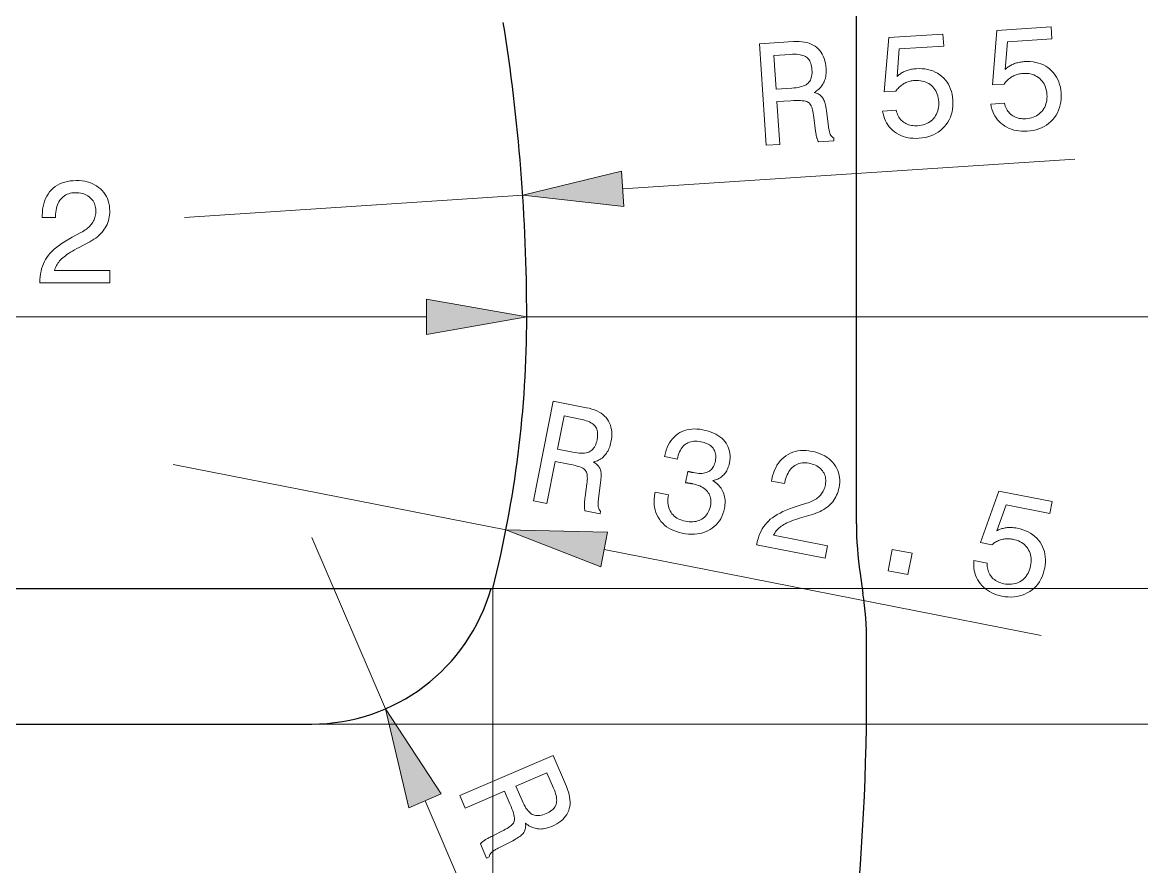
# Model space of a CAD drawing. Extents: x 0 to 297, y 0 to 420.
# Drawn here: x 153.73 to 186.74, y 131.92 to 156.81 of the extents above; entities that cross this region are included whole.
import ezdxf

# ---------------------------------------------------------------- set-up
doc = ezdxf.new("R2010")
doc.units = 0

msp = doc.modelspace()

# ---------------------------------------------------------------- linework, layer by layer
at = {"color": 7, "lineweight": 30}
for p, q in [((178.325, 142.025), (178.325, 234.025)), ((129.4, 140.125), (167.6, 140.125)), ((129.45, 140.125), (167.55, 140.125)), ((134.741, 136.125), (162.258, 136.125))]:
    msp.add_line(p, q, dxfattribs=at)
at = {"color": 7, "lineweight": 13, "ltscale": 0.334201}
msp.add_line((171.431, 151.904), (184.771, 152.776), dxfattribs=at)
at = {"color": 7, "lineweight": 13, "ltscale": 0.25}
for p, q in [((158.504, 151.06), (168.483, 151.712)), ((158.176, 143.777), (167.987, 141.845))]:
    msp.add_line(p, q, dxfattribs=at)
at = {"color": 7, "lineweight": 13}
for p, q in [((131.354, 148.125), (165.646, 148.125)), ((168.6, 148.125), (198.797, 148.125)), ((168.6, 148.125), (198.897, 148.125)), ((167.6, 140.125), (167.6, 105.869)), ((167.6, 140.125), (198.897, 140.125)), ((167.6, 140.125), (208.778, 140.125)), ((167.6, 140.125), (208.778, 140.125)), ((162.258, 136.125), (208.778, 136.125)), ((162.258, 136.125), (219.747, 136.125))]:
    msp.add_line(p, q, dxfattribs=at)
at = {"color": 7, "lineweight": 13, "ltscale": 0.1375}
msp.add_line((162.258, 141.625), (164.434, 136.574), dxfattribs=at)
at = {"color": 7, "lineweight": 13, "ltscale": 0.328406}
msp.add_line((170.886, 141.274), (183.775, 138.736), dxfattribs=at)
at = {"color": 7, "lineweight": 30, "ltscale": 0.014577}
msp.add_line((178.432, 140.564), (178.518, 139.987), dxfattribs=at)
at = {"color": 7, "lineweight": 30, "ltscale": 0.0375}
msp.add_line((178.625, 137.025), (178.625, 138.525), dxfattribs=at)
at = {"color": 7, "lineweight": 13, "ltscale": 0.313049}
msp.add_line((165.602, 133.86), (170.555, 122.359), dxfattribs=at)
at = {"color": 7, "lineweight": 13}
for points in [[(182.289, 154.4), (182.688, 154.426), (182.7, 154.381), (182.713, 154.338), (182.729, 154.297), (182.748, 154.258), (182.768, 154.222), (182.791, 154.188), (182.817, 154.156), (182.844, 154.126), (182.874, 154.099), (182.907, 154.073), (182.941, 154.051), (182.977, 154.031), (183.014, 154.013), (183.053, 153.999), (183.094, 153.987), (183.136, 153.978), (183.18, 153.971), (183.225, 153.967), (183.272, 153.967), (183.32, 153.968), (183.379, 153.974), (183.435, 153.983), (183.489, 153.996), (183.54, 154.012), (183.589, 154.032), (183.635, 154.055), (183.678, 154.082), (183.719, 154.112), (183.757, 154.146), (183.792, 154.183), (183.825, 154.223), (183.853, 154.265), (183.878, 154.309), (183.899, 154.356), (183.916, 154.404), (183.929, 154.454), (183.938, 154.507), (183.944, 154.561), (183.946, 154.618), (183.944, 154.677), (183.938, 154.736), (183.929, 154.793), (183.916, 154.848), (183.9, 154.899), (183.881, 154.948), (183.858, 154.994), (183.831, 155.037), (183.801, 155.078), (183.768, 155.116), (183.731, 155.151), (183.691, 155.183), (183.649, 155.211), (183.605, 155.235), (183.559, 155.256), (183.51, 155.273), (183.459, 155.286), (183.406, 155.295), (183.351, 155.301), (183.293, 155.302), (183.233, 155.3), (183.199, 155.297), (183.165, 155.293), (183.132, 155.287), (183.099, 155.28), (183.067, 155.272), (183.036, 155.262), (183.006, 155.251), (182.976, 155.239), (182.947, 155.225), (182.919, 155.21), (182.892, 155.193), (182.865, 155.176), (182.839, 155.157), (182.814, 155.136), (182.79, 155.115), (182.766, 155.092), (182.744, 155.068), (182.722, 155.042), (182.701, 155.015), (182.681, 154.987), (182.338, 154.965), (182.47, 156.566), (184.069, 156.671), (184.092, 156.318), (182.782, 156.232), (182.714, 155.418), (182.735, 155.438), (182.756, 155.457), (182.779, 155.475), (182.802, 155.493), (182.826, 155.509), (182.851, 155.525), (182.876, 155.54), (182.903, 155.554), (182.93, 155.567), (182.958, 155.579), (182.987, 155.59), (183.017, 155.601), (183.047, 155.61), (183.077, 155.619), (183.109, 155.626), (183.141, 155.633), (183.173, 155.638), (183.206, 155.643), (183.24, 155.647), (183.274, 155.649), (183.364, 155.652), (183.452, 155.65), (183.536, 155.642), (183.617, 155.628), (183.694, 155.608), (183.768, 155.583), (183.839, 155.552), (183.907, 155.515), (183.972, 155.472), (184.033, 155.424), (184.09, 155.371), (184.142, 155.315), (184.188, 155.254), (184.229, 155.19), (184.265, 155.122), (184.295, 155.05), (184.319, 154.975), (184.339, 154.895), (184.353, 154.812), (184.361, 154.725), (184.364, 154.633), (184.361, 154.543), (184.352, 154.457), (184.336, 154.374), (184.314, 154.294), (184.287, 154.217), (184.253, 154.144), (184.212, 154.073), (184.166, 154.006), (184.113, 153.942), (184.056, 153.883), (183.994, 153.829), (183.928, 153.78), (183.859, 153.738), (183.785, 153.7), (183.707, 153.669), (183.626, 153.643), (183.54, 153.623), (183.451, 153.608), (183.357, 153.599), (183.274, 153.596), (183.193, 153.598), (183.115, 153.605), (183.039, 153.617), (182.966, 153.633), (182.896, 153.655), (182.828, 153.682), (182.763, 153.714), (182.7, 153.75), (182.64, 153.792), (182.583, 153.838), (182.532, 153.887), (182.485, 153.939), (182.442, 153.995), (182.405, 154.054), (182.372, 154.117), (182.344, 154.182), (182.321, 154.251), (182.302, 154.324)], [(175.664, 153.183), (175.468, 156.172), (176.468, 156.238), (176.554, 156.241), (176.637, 156.24), (176.715, 156.234), (176.79, 156.224), (176.86, 156.209), (176.927, 156.189), (176.99, 156.165), (177.049, 156.136), (177.104, 156.102), (177.155, 156.064), (177.202, 156.021), (177.245, 155.974), (177.283, 155.923), (177.317, 155.868), (177.346, 155.808), (177.371, 155.744), (177.392, 155.675), (177.408, 155.603), (177.42, 155.526), (177.428, 155.445), (177.43, 155.396), (177.43, 155.349), (177.428, 155.303), (177.424, 155.259), (177.418, 155.216), (177.41, 155.174), (177.399, 155.134), (177.387, 155.095), (177.372, 155.058), (177.355, 155.022), (177.336, 154.987), (177.316, 154.954), (177.293, 154.922), (177.268, 154.892), (177.241, 154.863), (177.212, 154.836), (177.181, 154.81), (177.149, 154.786), (177.114, 154.763), (177.077, 154.741), (177.109, 154.733), (177.14, 154.723), (177.169, 154.712), (177.196, 154.699), (177.222, 154.685), (177.246, 154.67), (177.268, 154.653), (177.288, 154.636), (177.306, 154.616), (177.323, 154.596), (177.338, 154.573), (177.353, 154.547), (177.366, 154.517), (177.379, 154.484), (177.391, 154.448), (177.402, 154.408), (177.413, 154.364), (177.422, 154.317), (177.431, 154.267), (177.439, 154.214), (177.502, 153.73), (177.506, 153.699), (177.511, 153.67), (177.516, 153.643), (177.521, 153.618), (177.526, 153.594), (177.532, 153.572), (177.538, 153.552), (177.544, 153.533), (177.55, 153.516), (177.557, 153.501), (177.564, 153.487), (177.572, 153.474), (177.58, 153.461), (177.59, 153.45), (177.599, 153.439), (177.609, 153.429), (177.62, 153.419), (177.632, 153.411), (177.644, 153.403), (177.657, 153.396), (177.662, 153.314), (177.21, 153.284), (177.204, 153.294), (177.197, 153.305), (177.191, 153.316), (177.185, 153.329), (177.179, 153.343), (177.174, 153.357), (177.168, 153.373), (177.163, 153.39), (177.157, 153.407), (177.152, 153.426), (177.147, 153.446), (177.142, 153.467), (177.137, 153.489), (177.133, 153.513), (177.128, 153.538), (177.123, 153.565), (177.119, 153.593), (177.114, 153.622), (177.11, 153.653), (177.106, 153.685), (177.059, 154.071), (177.051, 154.127), (177.042, 154.179), (177.031, 154.227), (177.019, 154.27), (177.005, 154.31), (176.99, 154.345), (176.973, 154.376), (176.955, 154.403), (176.936, 154.425), (176.914, 154.444), (176.89, 154.459), (176.859, 154.472), (176.822, 154.483), (176.779, 154.491), (176.729, 154.498), (176.674, 154.502), (176.612, 154.505), (176.545, 154.505), (176.471, 154.502), (176.391, 154.498), (175.981, 154.471), (176.063, 153.209)], [(179.097, 154.191), (179.497, 154.217), (179.508, 154.172), (179.522, 154.129), (179.538, 154.088), (179.556, 154.05), (179.577, 154.014), (179.6, 153.979), (179.625, 153.948), (179.653, 153.918), (179.683, 153.89), (179.715, 153.865), (179.75, 153.842), (179.786, 153.822), (179.823, 153.805), (179.862, 153.79), (179.902, 153.778), (179.945, 153.769), (179.988, 153.763), (180.034, 153.759), (180.081, 153.758), (180.129, 153.76), (180.188, 153.766), (180.244, 153.775), (180.298, 153.787), (180.349, 153.804), (180.397, 153.823), (180.443, 153.847), (180.487, 153.873), (180.527, 153.904), (180.565, 153.937), (180.601, 153.975), (180.633, 154.015), (180.662, 154.057), (180.686, 154.101), (180.707, 154.147), (180.724, 154.195), (180.738, 154.246), (180.747, 154.298), (180.753, 154.353), (180.754, 154.41), (180.752, 154.468), (180.747, 154.528), (180.738, 154.585), (180.725, 154.639), (180.709, 154.691), (180.689, 154.739), (180.666, 154.785), (180.64, 154.829), (180.61, 154.869), (180.577, 154.907), (180.54, 154.942), (180.5, 154.974), (180.458, 155.002), (180.414, 155.027), (180.368, 155.047), (180.319, 155.064), (180.268, 155.077), (180.215, 155.087), (180.159, 155.092), (180.102, 155.094), (180.042, 155.092), (180.007, 155.089), (179.973, 155.084), (179.94, 155.079), (179.908, 155.072), (179.876, 155.063), (179.845, 155.054), (179.815, 155.043), (179.785, 155.03), (179.756, 155.016), (179.728, 155.001), (179.7, 154.985), (179.674, 154.967), (179.648, 154.948), (179.623, 154.928), (179.598, 154.906), (179.575, 154.883), (179.553, 154.859), (179.531, 154.834), (179.51, 154.807), (179.49, 154.779), (179.147, 154.756), (179.279, 156.358), (180.878, 156.462), (180.901, 156.109), (179.59, 156.023), (179.523, 155.21), (179.544, 155.23), (179.565, 155.249), (179.587, 155.267), (179.611, 155.284), (179.635, 155.301), (179.659, 155.316), (179.685, 155.331), (179.712, 155.345), (179.739, 155.358), (179.767, 155.37), (179.796, 155.382), (179.825, 155.392), (179.855, 155.402), (179.886, 155.41), (179.917, 155.418), (179.949, 155.424), (179.982, 155.43), (180.015, 155.434), (180.048, 155.438), (180.083, 155.441), (180.173, 155.444), (180.26, 155.441), (180.344, 155.433), (180.425, 155.419), (180.503, 155.4), (180.577, 155.374), (180.648, 155.343), (180.716, 155.306), (180.781, 155.264), (180.842, 155.216), (180.899, 155.163), (180.951, 155.106), (180.997, 155.046), (181.038, 154.981), (181.073, 154.913), (181.103, 154.842), (181.128, 154.766), (181.147, 154.687), (181.161, 154.604), (181.17, 154.517), (181.173, 154.424), (181.17, 154.335), (181.16, 154.248), (181.145, 154.165), (181.123, 154.085), (181.095, 154.009), (181.061, 153.935), (181.021, 153.865), (180.975, 153.798), (180.922, 153.734), (180.864, 153.674), (180.802, 153.62), (180.737, 153.572), (180.667, 153.529), (180.594, 153.492), (180.516, 153.46), (180.434, 153.434), (180.349, 153.414), (180.259, 153.4), (180.166, 153.39), (180.082, 153.387), (180.002, 153.389), (179.924, 153.396), (179.848, 153.408), (179.775, 153.425), (179.705, 153.447), (179.637, 153.473), (179.571, 153.505), (179.509, 153.542), (179.449, 153.583), (179.392, 153.629), (179.34, 153.678), (179.293, 153.731), (179.251, 153.787), (179.214, 153.846), (179.181, 153.908), (179.153, 153.974), (179.13, 154.043), (179.111, 154.115)], [(176.38, 155.864), (175.892, 155.832), (175.957, 154.837), (176.418, 154.867), (176.486, 154.873), (176.549, 154.881), (176.609, 154.89), (176.664, 154.902), (176.714, 154.916), (176.76, 154.932), (176.802, 154.949), (176.839, 154.969), (176.872, 154.991), (176.9, 155.015), (176.925, 155.042), (176.947, 155.071), (176.966, 155.103), (176.982, 155.138), (176.994, 155.176), (177.004, 155.217), (177.011, 155.261), (177.015, 155.307), (177.016, 155.357), (177.014, 155.409), (177.009, 155.461), (177.002, 155.509), (176.992, 155.554), (176.98, 155.596), (176.965, 155.634), (176.948, 155.67), (176.928, 155.702), (176.905, 155.731), (176.88, 155.757), (176.853, 155.78), (176.822, 155.8), (176.787, 155.817), (176.749, 155.832), (176.708, 155.844), (176.662, 155.854), (176.613, 155.861), (176.56, 155.866), (176.504, 155.868), (176.444, 155.867)], [(171.397, 152.424), (168.483, 151.712), (171.465, 151.384)], [(154.242, 149.125), (154.242, 149.138), (154.244, 149.225), (154.251, 149.31), (154.261, 149.392), (154.275, 149.47), (154.294, 149.546), (154.317, 149.619), (154.344, 149.689), (154.375, 149.756), (154.41, 149.82), (154.449, 149.881), (154.494, 149.941), (154.545, 150), (154.603, 150.06), (154.667, 150.119), (154.739, 150.178), (154.817, 150.237), (154.901, 150.296), (154.993, 150.355), (155.091, 150.414), (155.195, 150.472), (155.45, 150.612), (155.495, 150.637), (155.537, 150.663), (155.577, 150.689), (155.614, 150.716), (155.649, 150.744), (155.681, 150.772), (155.711, 150.801), (155.738, 150.83), (155.763, 150.86), (155.786, 150.891), (155.806, 150.922), (155.823, 150.955), (155.839, 150.989), (155.853, 151.023), (155.865, 151.059), (155.874, 151.096), (155.881, 151.134), (155.887, 151.173), (155.89, 151.213), (155.891, 151.255), (155.889, 151.301), (155.884, 151.346), (155.876, 151.389), (155.865, 151.431), (155.85, 151.47), (155.832, 151.507), (155.811, 151.543), (155.786, 151.577), (155.759, 151.609), (155.728, 151.639), (155.694, 151.667), (155.658, 151.692), (155.62, 151.714), (155.579, 151.733), (155.536, 151.749), (155.492, 151.762), (155.445, 151.773), (155.395, 151.78), (155.344, 151.784), (155.29, 151.786), (155.237, 151.784), (155.186, 151.778), (155.137, 151.769), (155.091, 151.756), (155.047, 151.739), (155.005, 151.719), (154.966, 151.695), (154.928, 151.667), (154.894, 151.636), (154.861, 151.6), (154.831, 151.562), (154.805, 151.521), (154.781, 151.477), (154.761, 151.43), (154.743, 151.38), (154.729, 151.328), (154.718, 151.272), (154.71, 151.214), (154.706, 151.154), (154.704, 151.09), (154.704, 151.054), (154.312, 151.054), (154.312, 151.115), (154.315, 151.208), (154.323, 151.297), (154.336, 151.382), (154.355, 151.463), (154.379, 151.541), (154.409, 151.614), (154.444, 151.683), (154.485, 151.748), (154.53, 151.81), (154.582, 151.867), (154.638, 151.92), (154.697, 151.967), (154.761, 152.008), (154.828, 152.044), (154.9, 152.075), (154.975, 152.1), (155.054, 152.119), (155.136, 152.133), (155.223, 152.141), (155.313, 152.144), (155.4, 152.142), (155.484, 152.134), (155.564, 152.122), (155.64, 152.105), (155.714, 152.083), (155.783, 152.055), (155.85, 152.023), (155.913, 151.986), (155.973, 151.944), (156.029, 151.898), (156.081, 151.847), (156.127, 151.793), (156.168, 151.736), (156.204, 151.676), (156.234, 151.612), (156.258, 151.546), (156.277, 151.477), (156.291, 151.404), (156.299, 151.329), (156.302, 151.25), (156.3, 151.189), (156.296, 151.129), (156.288, 151.071), (156.276, 151.015), (156.262, 150.96), (156.244, 150.906), (156.224, 150.854), (156.199, 150.804), (156.172, 150.755), (156.142, 150.708), (156.108, 150.662), (156.071, 150.617), (156.03, 150.573), (155.987, 150.531), (155.939, 150.49), (155.889, 150.45), (155.835, 150.412), (155.777, 150.375), (155.717, 150.339), (155.653, 150.304), (155.4, 150.175), (155.33, 150.138), (155.264, 150.102), (155.202, 150.066), (155.144, 150.031), (155.09, 149.997), (155.04, 149.963), (154.995, 149.93), (154.953, 149.898), (154.916, 149.866), (154.882, 149.836), (154.852, 149.805), (154.824, 149.774), (154.797, 149.741), (154.774, 149.709), (154.752, 149.675), (154.732, 149.641), (154.714, 149.606), (154.699, 149.57), (154.686, 149.534), (154.674, 149.496), (156.302, 149.496), (156.302, 149.125)], [(165.646, 147.604), (168.6, 148.125), (165.646, 148.646)], [(168.8, 142.704), (169.378, 145.644), (170.361, 145.45), (170.445, 145.431), (170.525, 145.409), (170.599, 145.383), (170.669, 145.354), (170.733, 145.321), (170.793, 145.285), (170.847, 145.245), (170.897, 145.202), (170.941, 145.156), (170.981, 145.106), (171.015, 145.052), (171.044, 144.996), (171.068, 144.937), (171.086, 144.874), (171.1, 144.809), (171.107, 144.741), (171.11, 144.669), (171.107, 144.595), (171.099, 144.518), (171.085, 144.437), (171.075, 144.39), (171.063, 144.344), (171.049, 144.3), (171.034, 144.259), (171.017, 144.219), (170.998, 144.181), (170.978, 144.144), (170.956, 144.11), (170.932, 144.078), (170.907, 144.047), (170.879, 144.018), (170.851, 143.992), (170.821, 143.967), (170.789, 143.944), (170.756, 143.923), (170.721, 143.904), (170.684, 143.887), (170.646, 143.872), (170.607, 143.859), (170.565, 143.848), (170.595, 143.831), (170.622, 143.814), (170.647, 143.795), (170.67, 143.776), (170.691, 143.756), (170.71, 143.735), (170.727, 143.714), (170.742, 143.691), (170.755, 143.668), (170.766, 143.644), (170.775, 143.618), (170.782, 143.589), (170.788, 143.557), (170.792, 143.521), (170.794, 143.483), (170.794, 143.441), (170.793, 143.397), (170.79, 143.349), (170.786, 143.299), (170.78, 143.245), (170.717, 142.761), (170.713, 142.73), (170.71, 142.701), (170.708, 142.674), (170.706, 142.648), (170.705, 142.623), (170.705, 142.601), (170.705, 142.58), (170.707, 142.56), (170.708, 142.542), (170.711, 142.526), (170.714, 142.51), (170.719, 142.495), (170.723, 142.481), (170.729, 142.468), (170.736, 142.455), (170.743, 142.442), (170.751, 142.43), (170.76, 142.419), (170.77, 142.408), (170.781, 142.398), (170.765, 142.317), (170.32, 142.405), (170.316, 142.416), (170.313, 142.428), (170.31, 142.441), (170.307, 142.455), (170.305, 142.47), (170.303, 142.485), (170.302, 142.502), (170.301, 142.519), (170.301, 142.538), (170.3, 142.557), (170.301, 142.577), (170.301, 142.599), (170.302, 142.622), (170.304, 142.646), (170.306, 142.672), (170.308, 142.699), (170.311, 142.727), (170.314, 142.756), (170.318, 142.787), (170.322, 142.819), (170.376, 143.204), (170.383, 143.26), (170.387, 143.313), (170.389, 143.362), (170.388, 143.407), (170.385, 143.449), (170.38, 143.487), (170.371, 143.521), (170.361, 143.551), (170.348, 143.578), (170.332, 143.602), (170.312, 143.623), (170.285, 143.643), (170.252, 143.663), (170.213, 143.683), (170.167, 143.702), (170.115, 143.72), (170.056, 143.738), (169.99, 143.755), (169.919, 143.772), (169.84, 143.789), (169.437, 143.868), (169.193, 142.627)], [(170.18, 145.112), (169.701, 145.206), (169.508, 144.228), (169.961, 144.139), (170.028, 144.127), (170.092, 144.118), (170.151, 144.112), (170.207, 144.109), (170.26, 144.109), (170.308, 144.113), (170.353, 144.119), (170.394, 144.129), (170.432, 144.142), (170.465, 144.158), (170.496, 144.177), (170.525, 144.199), (170.551, 144.226), (170.575, 144.256), (170.597, 144.289), (170.618, 144.326), (170.635, 144.366), (170.651, 144.41), (170.665, 144.458), (170.676, 144.509), (170.685, 144.56), (170.69, 144.609), (170.692, 144.655), (170.691, 144.698), (170.687, 144.74), (170.679, 144.778), (170.668, 144.815), (170.654, 144.849), (170.636, 144.88), (170.615, 144.909), (170.591, 144.936), (170.562, 144.962), (170.529, 144.986), (170.492, 145.008), (170.451, 145.029), (170.405, 145.049), (170.355, 145.067), (170.301, 145.083), (170.243, 145.098)], [(172.389, 142.956), (172.78, 142.879), (172.771, 142.818), (172.765, 142.759), (172.763, 142.702), (172.765, 142.647), (172.771, 142.594), (172.781, 142.544), (172.794, 142.496), (172.811, 142.45), (172.831, 142.406), (172.856, 142.364), (172.883, 142.325), (172.915, 142.289), (172.949, 142.255), (172.987, 142.225), (173.028, 142.197), (173.072, 142.173), (173.12, 142.151), (173.171, 142.132), (173.225, 142.116), (173.282, 142.103), (173.339, 142.093), (173.394, 142.087), (173.448, 142.085), (173.499, 142.086), (173.549, 142.091), (173.596, 142.099), (173.642, 142.111), (173.686, 142.127), (173.729, 142.146), (173.769, 142.168), (173.807, 142.194), (173.842, 142.223), (173.874, 142.255), (173.904, 142.29), (173.93, 142.328), (173.954, 142.369), (173.974, 142.412), (173.992, 142.459), (174.007, 142.509), (174.019, 142.562), (174.027, 142.61), (174.031, 142.657), (174.032, 142.702), (174.028, 142.746), (174.021, 142.789), (174.011, 142.83), (173.996, 142.869), (173.978, 142.907), (173.956, 142.943), (173.93, 142.978), (173.901, 143.011), (173.869, 143.041), (173.834, 143.07), (173.795, 143.096), (173.753, 143.12), (173.708, 143.142), (173.66, 143.161), (173.608, 143.178), (173.553, 143.193), (173.495, 143.206), (173.487, 143.208), (173.479, 143.209), (173.47, 143.211), (173.461, 143.213), (173.453, 143.214), (173.444, 143.216), (173.435, 143.217), (173.426, 143.219), (173.417, 143.22), (173.408, 143.221), (173.398, 143.223), (173.388, 143.224), (173.378, 143.226), (173.367, 143.227), (173.355, 143.229), (173.342, 143.231), (173.329, 143.233), (173.316, 143.235), (173.302, 143.237), (173.287, 143.239), (173.352, 143.572), (173.361, 143.57), (173.37, 143.567), (173.379, 143.565), (173.388, 143.563), (173.396, 143.561), (173.405, 143.559), (173.414, 143.557), (173.422, 143.555), (173.43, 143.553), (173.439, 143.552), (173.447, 143.55), (173.455, 143.548), (173.463, 143.546), (173.471, 143.545), (173.478, 143.543), (173.486, 143.541), (173.493, 143.54), (173.501, 143.538), (173.508, 143.537), (173.515, 143.535), (173.571, 143.526), (173.624, 143.519), (173.675, 143.514), (173.723, 143.513), (173.769, 143.515), (173.812, 143.519), (173.853, 143.526), (173.891, 143.536), (173.927, 143.549), (173.96, 143.565), (173.991, 143.583), (174.019, 143.605), (174.046, 143.629), (174.07, 143.657), (174.091, 143.687), (174.111, 143.72), (174.128, 143.756), (174.143, 143.795), (174.155, 143.837), (174.166, 143.882), (174.173, 143.926), (174.177, 143.968), (174.178, 144.009), (174.176, 144.049), (174.171, 144.086), (174.163, 144.122), (174.152, 144.157), (174.138, 144.19), (174.12, 144.222), (174.1, 144.252), (174.076, 144.28), (174.05, 144.306), (174.021, 144.331), (173.989, 144.353), (173.955, 144.374), (173.917, 144.392), (173.877, 144.409), (173.834, 144.424), (173.788, 144.437), (173.74, 144.447), (173.684, 144.457), (173.631, 144.462), (173.58, 144.464), (173.531, 144.462), (173.484, 144.456), (173.44, 144.447), (173.397, 144.434), (173.356, 144.417), (173.318, 144.396), (173.281, 144.372), (173.247, 144.344), (173.215, 144.313), (173.185, 144.278), (173.158, 144.239), (173.133, 144.197), (173.11, 144.152), (173.09, 144.102), (173.072, 144.05), (173.057, 143.993), (173.043, 143.933), (172.667, 144.008), (172.673, 144.037), (172.692, 144.121), (172.715, 144.2), (172.743, 144.276), (172.775, 144.346), (172.812, 144.413), (172.853, 144.474), (172.898, 144.531), (172.947, 144.584), (173.001, 144.632), (173.059, 144.676), (173.121, 144.714), (173.185, 144.747), (173.252, 144.774), (173.321, 144.795), (173.392, 144.81), (173.466, 144.82), (173.543, 144.823), (173.622, 144.821), (173.703, 144.813), (173.787, 144.799), (173.875, 144.779), (173.958, 144.757), (174.036, 144.73), (174.109, 144.701), (174.177, 144.668), (174.241, 144.632), (174.299, 144.592), (174.353, 144.549), (174.402, 144.502), (174.445, 144.452), (174.484, 144.4), (174.517, 144.345), (174.544, 144.287), (174.566, 144.227), (174.582, 144.165), (174.593, 144.101), (174.598, 144.034), (174.597, 143.965), (174.591, 143.894), (174.579, 143.82), (174.57, 143.778), (174.559, 143.738), (174.546, 143.7), (174.532, 143.663), (174.516, 143.627), (174.499, 143.593), (174.48, 143.561), (174.459, 143.531), (174.437, 143.502), (174.413, 143.475), (174.387, 143.449), (174.36, 143.425), (174.332, 143.403), (174.302, 143.383), (174.27, 143.365), (174.237, 143.348), (174.202, 143.333), (174.166, 143.32), (174.129, 143.309), (174.09, 143.3), (174.132, 143.272), (174.172, 143.243), (174.21, 143.213), (174.245, 143.181), (174.277, 143.147), (174.306, 143.112), (174.333, 143.076), (174.357, 143.038), (174.378, 142.999), (174.397, 142.958), (174.413, 142.915), (174.426, 142.872), (174.437, 142.827), (174.444, 142.781), (174.449, 142.734), (174.451, 142.686), (174.45, 142.636), (174.447, 142.586), (174.44, 142.534), (174.431, 142.481), (174.412, 142.398), (174.387, 142.32), (174.358, 142.246), (174.323, 142.177), (174.283, 142.113), (174.238, 142.053), (174.188, 141.997), (174.133, 141.946), (174.073, 141.899), (174.007, 141.857), (173.938, 141.82), (173.866, 141.789), (173.791, 141.764), (173.713, 141.744), (173.632, 141.731), (173.549, 141.723), (173.463, 141.722), (173.374, 141.726), (173.282, 141.736), (173.187, 141.752), (173.099, 141.772), (173.015, 141.797), (172.936, 141.827), (172.861, 141.861), (172.791, 141.899), (172.726, 141.943), (172.666, 141.991), (172.611, 142.043), (172.56, 142.1), (172.514, 142.162), (172.473, 142.227), (172.439, 142.295), (172.41, 142.365), (172.388, 142.438), (172.372, 142.513), (172.362, 142.591), (172.358, 142.671), (172.36, 142.754), (172.369, 142.839), (172.383, 142.927)], [(175.38, 141.408), (175.383, 141.421), (175.401, 141.506), (175.424, 141.588), (175.45, 141.666), (175.479, 141.74), (175.512, 141.811), (175.548, 141.878), (175.588, 141.942), (175.632, 142.001), (175.679, 142.058), (175.729, 142.11), (175.784, 142.16), (175.846, 142.208), (175.914, 142.255), (175.989, 142.301), (176.071, 142.345), (176.159, 142.388), (176.253, 142.43), (176.354, 142.47), (176.461, 142.509), (176.575, 142.546), (176.853, 142.633), (176.901, 142.649), (176.948, 142.666), (176.992, 142.685), (177.034, 142.704), (177.073, 142.724), (177.11, 142.746), (177.145, 142.768), (177.177, 142.792), (177.208, 142.817), (177.235, 142.842), (177.261, 142.87), (177.285, 142.898), (177.307, 142.928), (177.327, 142.959), (177.346, 142.992), (177.362, 143.027), (177.377, 143.063), (177.389, 143.1), (177.4, 143.139), (177.409, 143.179), (177.417, 143.225), (177.42, 143.27), (177.421, 143.314), (177.417, 143.357), (177.411, 143.398), (177.4, 143.438), (177.386, 143.478), (177.369, 143.516), (177.348, 143.552), (177.323, 143.588), (177.295, 143.622), (177.265, 143.653), (177.232, 143.682), (177.196, 143.709), (177.157, 143.733), (177.115, 143.754), (177.071, 143.773), (177.024, 143.79), (176.975, 143.804), (176.922, 143.816), (176.87, 143.825), (176.819, 143.829), (176.769, 143.829), (176.721, 143.826), (176.675, 143.818), (176.63, 143.806), (176.586, 143.79), (176.545, 143.77), (176.504, 143.745), (176.465, 143.717), (176.429, 143.685), (176.395, 143.65), (176.363, 143.611), (176.334, 143.569), (176.307, 143.524), (176.283, 143.475), (176.262, 143.423), (176.243, 143.368), (176.227, 143.309), (176.213, 143.247), (176.206, 143.212), (175.821, 143.288), (175.833, 143.348), (175.854, 143.438), (175.879, 143.524), (175.908, 143.605), (175.943, 143.681), (175.981, 143.752), (176.025, 143.818), (176.072, 143.879), (176.125, 143.935), (176.182, 143.986), (176.243, 144.033), (176.308, 144.074), (176.376, 144.108), (176.446, 144.137), (176.519, 144.159), (176.595, 144.175), (176.673, 144.185), (176.755, 144.189), (176.838, 144.187), (176.925, 144.178), (177.014, 144.163), (177.099, 144.144), (177.179, 144.121), (177.256, 144.093), (177.327, 144.062), (177.395, 144.026), (177.458, 143.985), (177.517, 143.941), (177.572, 143.893), (177.623, 143.84), (177.669, 143.783), (177.71, 143.723), (177.745, 143.661), (177.774, 143.597), (177.797, 143.532), (177.815, 143.464), (177.826, 143.394), (177.831, 143.322), (177.831, 143.249), (177.824, 143.173), (177.812, 143.095), (177.798, 143.036), (177.782, 142.978), (177.763, 142.922), (177.741, 142.869), (177.716, 142.818), (177.689, 142.769), (177.658, 142.722), (177.625, 142.677), (177.589, 142.634), (177.55, 142.594), (177.508, 142.555), (177.463, 142.518), (177.414, 142.484), (177.363, 142.451), (177.309, 142.419), (177.252, 142.39), (177.191, 142.363), (177.128, 142.337), (177.061, 142.314), (176.992, 142.292), (176.719, 142.215), (176.643, 142.192), (176.571, 142.169), (176.503, 142.146), (176.44, 142.123), (176.38, 142.099), (176.325, 142.076), (176.274, 142.053), (176.227, 142.029), (176.184, 142.005), (176.145, 141.982), (176.109, 141.957), (176.076, 141.932), (176.044, 141.906), (176.014, 141.878), (175.986, 141.849), (175.96, 141.819), (175.936, 141.788), (175.914, 141.756), (175.894, 141.723), (175.876, 141.689), (177.473, 141.374), (177.401, 141.01)], [(181.79, 140.943), (182.183, 140.866), (182.183, 140.819), (182.185, 140.774), (182.19, 140.731), (182.198, 140.689), (182.209, 140.648), (182.222, 140.609), (182.238, 140.572), (182.257, 140.536), (182.279, 140.502), (182.304, 140.469), (182.331, 140.438), (182.361, 140.409), (182.393, 140.383), (182.427, 140.359), (182.463, 140.337), (182.501, 140.317), (182.542, 140.3), (182.585, 140.285), (182.63, 140.272), (182.677, 140.261), (182.735, 140.252), (182.792, 140.246), (182.847, 140.245), (182.901, 140.247), (182.953, 140.254), (183.003, 140.264), (183.052, 140.279), (183.099, 140.298), (183.144, 140.321), (183.188, 140.348), (183.23, 140.378), (183.268, 140.411), (183.303, 140.448), (183.335, 140.487), (183.364, 140.529), (183.39, 140.575), (183.412, 140.623), (183.432, 140.674), (183.448, 140.729), (183.461, 140.786), (183.471, 140.845), (183.477, 140.902), (183.479, 140.958), (183.476, 141.012), (183.47, 141.064), (183.46, 141.114), (183.445, 141.163), (183.427, 141.21), (183.404, 141.255), (183.378, 141.299), (183.347, 141.34), (183.314, 141.378), (183.278, 141.413), (183.238, 141.444), (183.195, 141.473), (183.15, 141.499), (183.101, 141.521), (183.048, 141.541), (182.993, 141.557), (182.935, 141.571), (182.901, 141.577), (182.867, 141.581), (182.833, 141.584), (182.8, 141.586), (182.767, 141.586), (182.735, 141.585), (182.702, 141.582), (182.671, 141.577), (182.639, 141.571), (182.608, 141.564), (182.577, 141.555), (182.547, 141.545), (182.517, 141.533), (182.488, 141.52), (182.459, 141.505), (182.43, 141.489), (182.402, 141.472), (182.375, 141.453), (182.347, 141.432), (182.321, 141.41), (181.984, 141.476), (182.522, 142.99), (184.095, 142.681), (184.026, 142.333), (182.737, 142.587), (182.464, 141.818), (182.489, 141.832), (182.514, 141.845), (182.54, 141.857), (182.567, 141.868), (182.595, 141.877), (182.623, 141.886), (182.651, 141.894), (182.681, 141.901), (182.71, 141.906), (182.741, 141.911), (182.771, 141.914), (182.803, 141.917), (182.834, 141.918), (182.866, 141.918), (182.898, 141.918), (182.931, 141.916), (182.963, 141.913), (182.996, 141.909), (183.03, 141.904), (183.064, 141.898), (183.152, 141.877), (183.236, 141.853), (183.315, 141.823), (183.389, 141.789), (183.459, 141.75), (183.524, 141.706), (183.585, 141.658), (183.641, 141.605), (183.693, 141.547), (183.74, 141.485), (183.781, 141.419), (183.817, 141.351), (183.846, 141.281), (183.869, 141.208), (183.886, 141.134), (183.896, 141.056), (183.901, 140.977), (183.899, 140.895), (183.891, 140.812), (183.877, 140.725), (183.856, 140.635), (183.83, 140.549), (183.799, 140.468), (183.763, 140.392), (183.721, 140.32), (183.675, 140.253), (183.623, 140.191), (183.566, 140.133), (183.504, 140.081), (183.436, 140.032), (183.365, 139.989), (183.292, 139.953), (183.216, 139.923), (183.138, 139.9), (183.057, 139.883), (182.974, 139.872), (182.888, 139.868), (182.801, 139.871), (182.71, 139.88), (182.618, 139.895), (182.536, 139.913), (182.459, 139.936), (182.385, 139.963), (182.315, 139.993), (182.249, 140.028), (182.186, 140.068), (182.128, 140.111), (182.073, 140.158), (182.021, 140.21), (181.974, 140.265), (181.931, 140.324), (181.894, 140.385), (181.862, 140.448), (181.835, 140.512), (181.814, 140.579), (181.799, 140.648), (181.788, 140.719), (181.784, 140.791), (181.784, 140.866)], [(170.987, 141.785), (167.987, 141.845), (170.785, 140.763)], [(179.259, 140.644), (179.383, 141.275), (179.968, 141.16), (179.844, 140.529)], [(166.081, 134.066), (164.434, 136.574), (165.124, 133.654)], [(166.624, 134.016), (169.376, 135.2), (169.772, 134.281), (169.804, 134.2), (169.831, 134.122), (169.851, 134.046), (169.867, 133.973), (169.876, 133.901), (169.88, 133.831), (169.878, 133.764), (169.87, 133.699), (169.857, 133.636), (169.838, 133.575), (169.814, 133.516), (169.784, 133.46), (169.748, 133.407), (169.707, 133.357), (169.661, 133.309), (169.609, 133.264), (169.551, 133.222), (169.489, 133.182), (169.42, 133.145), (169.346, 133.11), (169.301, 133.092), (169.257, 133.076), (169.213, 133.063), (169.17, 133.052), (169.127, 133.043), (169.085, 133.037), (169.044, 133.034), (169.003, 133.032), (168.963, 133.034), (168.923, 133.037), (168.884, 133.043), (168.846, 133.052), (168.809, 133.063), (168.772, 133.076), (168.736, 133.092), (168.7, 133.11), (168.666, 133.13), (168.632, 133.153), (168.598, 133.178), (168.566, 133.206), (168.569, 133.172), (168.57, 133.14), (168.569, 133.109), (168.566, 133.079), (168.562, 133.05), (168.555, 133.023), (168.547, 132.997), (168.537, 132.972), (168.525, 132.948), (168.511, 132.925), (168.495, 132.903), (168.475, 132.881), (168.451, 132.858), (168.425, 132.835), (168.394, 132.811), (168.36, 132.787), (168.323, 132.763), (168.282, 132.738), (168.238, 132.713), (168.19, 132.688), (167.755, 132.466), (167.728, 132.452), (167.702, 132.438), (167.678, 132.425), (167.656, 132.411), (167.635, 132.398), (167.616, 132.386), (167.599, 132.373), (167.584, 132.361), (167.57, 132.349), (167.558, 132.338), (167.547, 132.327), (167.537, 132.315), (167.528, 132.303), (167.52, 132.29), (167.513, 132.277), (167.507, 132.264), (167.502, 132.251), (167.498, 132.237), (167.494, 132.223), (167.492, 132.209), (167.416, 132.176), (167.237, 132.592), (167.244, 132.602), (167.252, 132.611), (167.261, 132.621), (167.271, 132.631), (167.282, 132.641), (167.294, 132.651), (167.307, 132.662), (167.321, 132.673), (167.336, 132.683), (167.352, 132.694), (167.369, 132.706), (167.387, 132.718), (167.406, 132.73), (167.427, 132.742), (167.449, 132.755), (167.473, 132.768), (167.498, 132.782), (167.524, 132.796), (167.551, 132.81), (167.58, 132.825), (167.928, 132.998), (167.978, 133.024), (168.024, 133.05), (168.065, 133.076), (168.102, 133.103), (168.135, 133.129), (168.163, 133.155), (168.187, 133.181), (168.206, 133.207), (168.221, 133.233), (168.231, 133.259), (168.237, 133.288), (168.239, 133.321), (168.237, 133.36), (168.23, 133.403), (168.22, 133.452), (168.206, 133.505), (168.187, 133.564), (168.165, 133.628), (168.138, 133.697), (168.107, 133.77), (167.944, 134.148), (166.783, 133.648)], [(169.391, 134.238), (169.197, 134.687), (168.281, 134.293), (168.464, 133.869), (168.492, 133.807), (168.521, 133.749), (168.55, 133.697), (168.579, 133.649), (168.609, 133.606), (168.639, 133.568), (168.67, 133.535), (168.701, 133.506), (168.733, 133.483), (168.765, 133.464), (168.798, 133.449), (168.833, 133.438), (168.869, 133.432), (168.908, 133.428), (168.948, 133.429), (168.99, 133.433), (169.033, 133.441), (169.078, 133.453), (169.125, 133.469), (169.174, 133.489), (169.221, 133.51), (169.264, 133.533), (169.303, 133.558), (169.339, 133.583), (169.37, 133.61), (169.398, 133.638), (169.421, 133.668), (169.441, 133.699), (169.457, 133.731), (169.469, 133.765), (169.478, 133.8), (169.483, 133.839), (169.484, 133.879), (169.482, 133.923), (169.475, 133.969), (169.466, 134.018), (169.452, 134.069), (169.436, 134.123), (169.415, 134.179)]]:
    msp.add_lwpolyline(points, close=True, dxfattribs=at)
at = {"color": 7, "lineweight": 30}
for centre, radius, start, end in [((113.6, 148.125), 55, 0, 9.0809), ((136.1, 148.125), 32.5, 345.75, 360), ((188.325, 142.025), 10, 180, 188.4044), ((162.258, 141.625), 5.5, 270.0001, 344.1733), ((168.625, 138.525), 10, 0, 8.4044), ((108.511, 137.025), 70.114, 346.80893, 359.99999)]:
    msp.add_arc(centre, radius, start, end, dxfattribs=at)
at = {"color": 7, "lineweight": 13}
for points in [[(171.397, 152.424), (168.483, 151.712), (171.397, 152.424), (171.465, 151.384)], [(165.646, 147.604), (168.6, 148.125), (165.646, 147.604), (165.646, 148.646)], [(170.987, 141.785), (167.987, 141.845), (170.987, 141.785), (170.785, 140.763)], [(166.081, 134.066), (164.434, 136.574), (166.081, 134.066), (165.124, 133.654)]]:
    msp.add_solid(points, dxfattribs=at)

doc.saveas('drawing.dxf')
